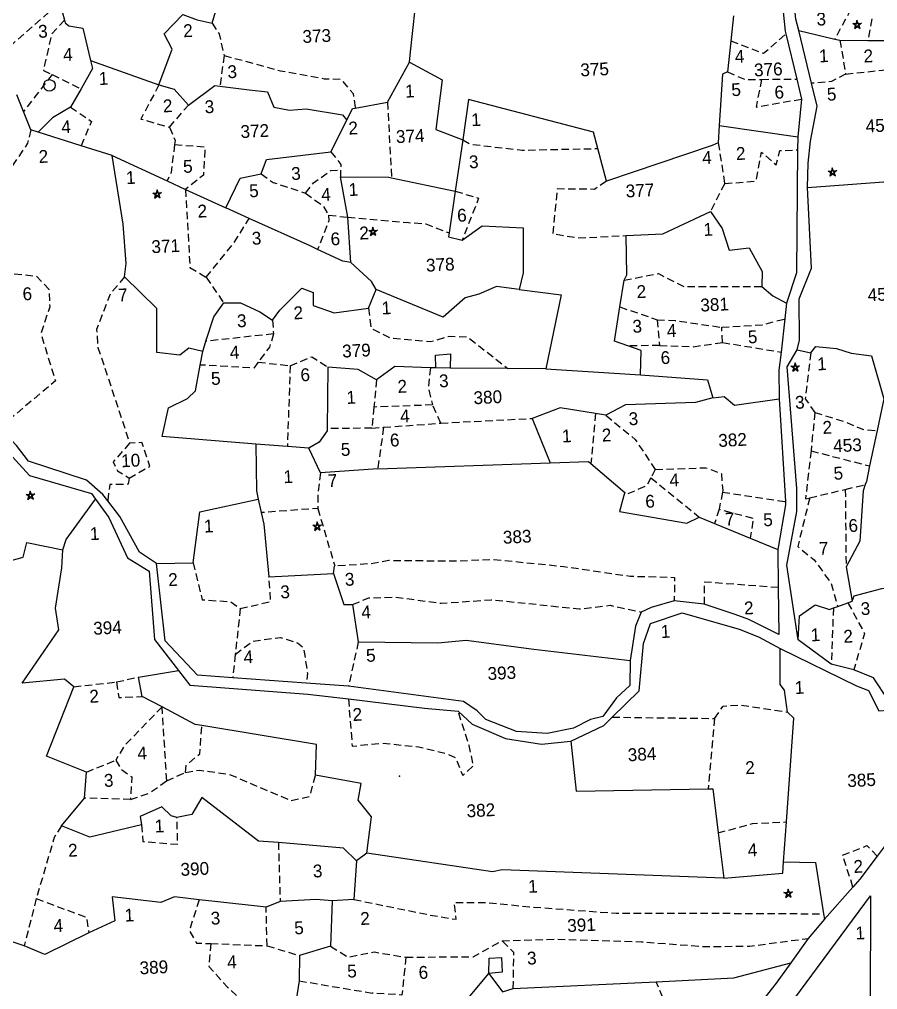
# Model space of a CAD drawing. Header units: metres. Extents: x 291404 to 294611, y 2095644 to 2100556.
# Drawn here: x 292730 to 293308, y 2097323 to 2097976 of the extents above; entities that cross this region are included whole.
import ezdxf
from ezdxf.enums import TextEntityAlignment as Align

# ---------------------------------------------------------------- set-up
doc = ezdxf.new("R2010")
doc.units = ezdxf.units.M
doc.header["$MEASUREMENT"] = 0
doc.linetypes.add('DASHED', pattern=[0.75, 0.5, -0.25])
for name, color, linetype in [('POLY_PARCEL', 6, 'Continuous'), ('POLY_SUBPARCEL', 6, 'DASHED'), ('POLY_WATER', 4, 'Continuous'), ('SYM_STONE', 1, 'Continuous'), ('SYM_WELL', 1, 'Continuous'), ('TEXT_MAPIN', 7, 'Continuous'), ('TEXT_PARCEL', 7, 'Continuous')]:
    doc.layers.add(name, color=color, linetype=linetype)
doc.styles.add('TEXT_MAP', font='', dxfattribs={"height": 2.5})
doc.styles.get('TEXT_MAP').set_extended_font_data('Kruti Dev 050')

# ---------------------------------------------------------------- blocks, each defined once
blk = doc.blocks.new('STONE_STAR')
for points in [[(-0.61, 0.2), (0.61, 0.2), (-0.38, -0.52), (-0.23, -0.07)], [(0, 0.64), (-0.38, -0.52), (0, -0.24), (0.38, -0.52)]]:
    blk.add_lwpolyline(points, close=True)
blk.add_lwpolyline([(-0.23, -0.07), (0, -0.24)])
blk = doc.blocks.new('PAKKAWELL')
blk.add_circle((0, 0), 1.81)

msp = doc.modelspace()

# ---------------------------------------------------------------- linework, layer by layer
at = {"layer": 'POLY_PARCEL'}
for points in [[(292860.16, 2097973.15), (292871.1, 2098010.84)], [(292757.59, 2097986.73), (292760.77, 2097975.12)], [(292824.25, 2097931.62), (292833.22, 2097955.7), (292827.84, 2097965.95), (292840.35, 2097978.94), (292849.92, 2097975.28), (292860.16, 2097973.15)], [(292992.82, 2097946.81), (292993.59, 2097953.93), (292996.61, 2097982.57)], [(293210.91, 2097977.97), (293209.08, 2097961.33)], [(292760.77, 2097975.12), (292761.25, 2097973.4), (292763.6, 2097971.26), (292773.06, 2097969.84), (292778.34, 2097948.08)], [(293254.67, 2097968.23), (293278.95, 2097962.4)], [(293209.08, 2097961.33), (293206.75, 2097940.26)], [(293278.95, 2097962.4), (293282.36, 2097961.58)], [(293282.36, 2097961.58), (293301.1, 2097961.51)], [(293301.1, 2097961.51), (293318.33, 2097961.44)], [(292778.34, 2097948.08), (292779.69, 2097942.51), (292771.86, 2097928.92)], [(292778.34, 2097948.08), (292824.25, 2097931.62)], [(292978.04, 2097919.93), (292992.82, 2097946.81)], [(292992.82, 2097946.81), (293014.84, 2097934.95), (293010.47, 2097901.64), (293028.67, 2097894.66)], [(293206.75, 2097940.26), (293203.35, 2097938.83), (293201.26, 2097904.34)], [(292824.25, 2097931.62), (292834.53, 2097928.74), (292844.07, 2097917.95)], [(292844.07, 2097917.95), (292861.82, 2097931.19), (292865.32, 2097930.74)], [(292733.18, 2097913.6), (292728.65, 2097924.93)], [(292771.86, 2097928.92), (292764.8, 2097916.64)], [(292865.32, 2097930.74), (292884.88, 2097928.18), (292897.33, 2097926.91), (292901.59, 2097916.61), (292912.21, 2097914.5), (292923.43, 2097915.42), (292947.66, 2097911.34), (292950.65, 2097907.83)], [(292956.3, 2097915.95), (292978.04, 2097919.93)], [(293119.55, 2097888.73), (293116.62, 2097899.86), (293032.61, 2097921.63), (293028.67, 2097894.66)], [(292738.06, 2097901.37), (292733.18, 2097913.6)], [(292764.8, 2097916.64), (292752.76, 2097909.3), (292743.01, 2097899.8)], [(292950.65, 2097907.83), (292954.59, 2097915.64), (292956.3, 2097915.95)], [(292939.92, 2097886.55), (292950.65, 2097907.83)], [(292743.01, 2097899.8), (292738.06, 2097901.37)], [(292771.94, 2097890.64), (292743.01, 2097899.8)], [(293201.26, 2097904.34), (293200.55, 2097892.67)], [(293201.26, 2097904.34), (293254.03, 2097896.6)], [(293028.67, 2097894.66), (293023.62, 2097860.07)], [(293200.55, 2097892.67), (293196.4, 2097890.73), (293125.33, 2097866.79)], [(292792.74, 2097884.06), (292771.94, 2097890.64)], [(292893.01, 2097871.67), (292896.64, 2097881.3), (292939.92, 2097886.55)], [(293125.33, 2097866.79), (293119.55, 2097888.73)], [(292801.21, 2097802.28), (292802.28, 2097811.34), (292800.24, 2097837.88), (292792.74, 2097884.06)], [(292792.74, 2097884.06), (292829.81, 2097866.95)], [(292829.81, 2097866.95), (292842.21, 2097861.22)], [(292869.2, 2097848.76), (292878.96, 2097868.78), (292893.01, 2097871.67)], [(292951.25, 2097842.51), (292946.46, 2097869.7)], [(292946.46, 2097869.7), (292978.97, 2097869.39), (292980.75, 2097869.01)], [(292980.75, 2097869.01), (293023.62, 2097860.07)], [(293260.68, 2097862.51), (293354.02, 2097869.38)], [(292842.21, 2097861.22), (292869.2, 2097848.76)], [(293023.62, 2097860.07), (293019.51, 2097831.92)], [(292884.97, 2097841.65), (292869.2, 2097848.76)], [(293138.67, 2097830.16), (293163.21, 2097831.35), (293195.28, 2097846.46)], [(293195.28, 2097846.46), (293203.1, 2097834.87), (293207.91, 2097820.28), (293221.39, 2097821.88), (293230.06, 2097805.91), (293229.91, 2097795.82)], [(292931, 2097820.78), (292925.96, 2097823.14), (292884.97, 2097841.65)], [(292953.36, 2097812.03), (292951.25, 2097842.51)], [(293028.37, 2097827.17), (293041.78, 2097836.65), (293069.28, 2097835.46), (293069.24, 2097805.04), (293066.62, 2097793.88)], [(293019.51, 2097831.92), (293019.12, 2097829.24), (293028.37, 2097827.17)], [(293137.29, 2097800.15), (293139.01, 2097803.7), (293138.67, 2097830.16)], [(292953.36, 2097812.03), (292947.91, 2097812.86), (292931, 2097820.78)], [(292970.33, 2097793.94), (292967.24, 2097799.15), (292953.36, 2097812.03)], [(292853.71, 2097752.19), (292844.47, 2097754.46), (292838.32, 2097749.66), (292822.83, 2097751.53), (292822.89, 2097781.18), (292801.21, 2097802.28)], [(292900.76, 2097773.24), (292905.69, 2097779.86), (292920.36, 2097794.83), (292928.02, 2097791.83), (292928.06, 2097783.2), (292942.2, 2097778.25), (292965.34, 2097781.25)], [(293066.62, 2097793.88), (293051.29, 2097795.98), (293039.56, 2097790.68), (293030.21, 2097788.34), (293015.39, 2097775.32), (292970.33, 2097793.94)], [(293134.42, 2097782.12), (293137.29, 2097800.15)], [(293229.91, 2097795.82), (293237.34, 2097789.49), (293246.56, 2097784.76)], [(292965.34, 2097781.25), (292970.33, 2097793.94)], [(293066.62, 2097793.88), (293094.87, 2097790.21), (293084.67, 2097740.54)], [(292855.9, 2097758.98), (292861.22, 2097775.45), (292867.9, 2097784.78)], [(292867.9, 2097784.78), (292879.16, 2097784.95), (292892.22, 2097778.83), (292900.76, 2097773.24)], [(293139.79, 2097755.96), (293130.76, 2097759.17), (293134.42, 2097782.12)], [(292853.71, 2097752.19), (292855.9, 2097758.98)], [(293148.27, 2097736.37), (293148.73, 2097752.79), (293139.79, 2097755.96)], [(293262.84, 2097751.33), (293266.11, 2097755.58), (293280.06, 2097754.05), (293289.98, 2097751.07), (293303.64, 2097749.21), (293311.98, 2097720.3), (293310.4, 2097712.87)], [(292852.08, 2097743.03), (292853.71, 2097752.19)], [(293010.48, 2097741.03), (293010.43, 2097749.66), (293020.53, 2097750.53), (293020.19, 2097740.97)], [(293253.65, 2097753.24), (293262.84, 2097751.33)], [(292889.45, 2097689.86), (292826.45, 2097694.94), (292830.76, 2097714.3), (292843.6, 2097720.55), (292848.99, 2097725.69), (292852.08, 2097743.03)], [(293006.88, 2097741.15), (292983.02, 2097741.95), (292970.68, 2097733.1)], [(292937.97, 2097741.64), (292937.43, 2097700.23)], [(292970.68, 2097733.1), (292958.33, 2097740), (292937.97, 2097741.64)], [(293010.48, 2097741.03), (293006.88, 2097741.15)], [(293020.19, 2097740.97), (293010.48, 2097741.03)], [(293059.01, 2097740.71), (293020.19, 2097740.97)], [(293084.67, 2097740.54), (293059.01, 2097740.71)], [(293084.67, 2097740.54), (293148.27, 2097736.37)], [(293148.27, 2097736.37), (293193.25, 2097733), (293196.99, 2097720.88)], [(293196.99, 2097720.88), (293185.16, 2097717.79), (293138.24, 2097716.14), (293125.01, 2097709.19)], [(293196.99, 2097720.88), (293204.51, 2097721.88), (293211.43, 2097715.91), (293241.47, 2097720.19)], [(293118.08, 2097710.35), (293094.17, 2097714.32), (293075.28, 2097707.1)], [(293125.01, 2097709.19), (293118.08, 2097710.35)], [(293310.4, 2097712.87), (293307.45, 2097698.93)], [(293075.28, 2097707.1), (293087.46, 2097677.11)], [(292937.43, 2097700.23), (292937.42, 2097698.83), (292932.16, 2097691.07), (292925.22, 2097686.98)], [(293307.45, 2097698.93), (293302.4, 2097675.09)], [(292889.45, 2097689.86), (292889.86, 2097658.3), (292891.08, 2097652.81)], [(292910.69, 2097688.15), (292889.45, 2097689.86)], [(292925.22, 2097686.98), (292910.69, 2097688.15)], [(292932.98, 2097670.47), (292925.22, 2097686.98)], [(292971.47, 2097673.1), (293087.46, 2097677.11)], [(293087.46, 2097677.11), (293113.28, 2097678.05), (293114.9, 2097676.66)], [(293114.9, 2097676.66), (293137.63, 2097657.16), (293137.07, 2097655.11)], [(292971.47, 2097673.1), (292932.98, 2097670.47)], [(293302.4, 2097675.09), (293300.17, 2097664.56), (293299.45, 2097662.54)], [(293299.45, 2097662.54), (293297.94, 2097658.27), (293295.79, 2097624.44), (293286.53, 2097607.28)], [(292759.69, 2097618.53), (292761.87, 2097625.57), (292781.71, 2097652.79)], [(292847.32, 2097609.93), (292851.71, 2097644.14), (292891.08, 2097652.81)], [(292891.08, 2097652.81), (292893.11, 2097643.7)], [(293137.07, 2097655.11), (293134.15, 2097644.39), (293179.32, 2097636.49), (293187.64, 2097640.68)], [(292893.11, 2097643.7), (292894.85, 2097635.91), (292898.13, 2097600.57)], [(293187.64, 2097640.68), (293222.1, 2097626.48)], [(293222.1, 2097626.48), (293240.52, 2097618.89)], [(292714.88, 2097596.51), (292716.47, 2097609.19), (292732.97, 2097613.78), (292735.33, 2097623.66), (292759.69, 2097618.53)], [(292767.01, 2097526.47), (292760.77, 2097531.53), (292732.2, 2097528.88), (292756.95, 2097564.76), (292754.66, 2097579.46), (292759.02, 2097606.47), (292759.69, 2097618.53)], [(292822.73, 2097609.36), (292847.32, 2097609.93)], [(293286.53, 2097607.28), (293290.6, 2097584.04)], [(292898.13, 2097600.57), (292941.75, 2097602.69)], [(292941.75, 2097602.69), (292948.61, 2097581.95), (292954.47, 2097581.85)], [(293290.6, 2097584.04), (293292.01, 2097587.57), (293310.69, 2097592.58), (293341.09, 2097596.57)], [(292954.47, 2097581.85), (292958.42, 2097556.68)], [(293254.38, 2097558.15), (293255.13, 2097574.12), (293265.8, 2097581.57), (293275.41, 2097578.57), (293277.99, 2097579.5)], [(293277.99, 2097579.5), (293280.95, 2097580.56)], [(293280.95, 2097580.56), (293287.77, 2097583.02)], [(293287.77, 2097583.02), (293290.6, 2097584.04)], [(292958.42, 2097556.68), (293011.93, 2097556.15), (293030.97, 2097557.86), (293076.55, 2097551.88), (293141.22, 2097544.16)], [(293247.22, 2097509.4), (293245.16, 2097524.09), (293242.28, 2097527.98), (293242.27, 2097552.27)], [(292810.49, 2097533.01), (292837.46, 2097537.34)], [(292812.99, 2097520.01), (292810.49, 2097533.01)], [(292775.57, 2097469.01), (292748.55, 2097479.68), (292767.01, 2097526.47)], [(292826.45, 2097512.88), (292812.99, 2097520.01)], [(292853.16, 2097500.39), (292848.6, 2097501.13), (292826.45, 2097512.88)], [(293246.43, 2097435.49), (293251.45, 2097505.38), (293247.22, 2097509.4)], [(292929.62, 2097467.05), (292930.28, 2097487.56), (292853.16, 2097500.39)], [(293101.46, 2097489.95), (293105.05, 2097456.12), (293193.76, 2097457.7)], [(292774.2, 2097451.61), (292775.57, 2097469.01)], [(292964.13, 2097414.44), (292967.32, 2097438.84), (292958.25, 2097450.06), (292960.39, 2097461.37), (292929.62, 2097467.05)], [(293193.76, 2097457.7), (293196.94, 2097457.71), (293200.43, 2097428.07)], [(292758.71, 2097432.89), (292774.2, 2097451.61)], [(292904.66, 2097421.69), (292891.37, 2097422.62), (292853.04, 2097451.97), (292846.34, 2097440.61), (292836.34, 2097438.55)], [(292836.34, 2097438.55), (292832.51, 2097439.62), (292826.22, 2097445.62), (292811.71, 2097439.24), (292812.61, 2097433.61)], [(293244.51, 2097408.73), (293246.43, 2097435.49)], [(292812.61, 2097433.61), (292777.69, 2097425.3), (292758.71, 2097432.89)], [(293200.43, 2097428.07), (293204.2, 2097397.74)], [(292957.24, 2097409.26), (292948.37, 2097417.82), (292904.66, 2097421.69)], [(292957.24, 2097409.26), (292955.4, 2097383.29)], [(292964.13, 2097414.44), (292957.24, 2097409.26)], [(293204.2, 2097397.74), (293055.28, 2097403.18), (293048.61, 2097401.96), (292964.13, 2097414.44)], [(293204.2, 2097397.74), (293243.96, 2097401.02), (293244.51, 2097408.73)], [(293244.51, 2097408.73), (293266.04, 2097408.11), (293271.41, 2097373.68)], [(292851.41, 2097383.06), (292834.71, 2097385.06), (292825.6, 2097381.25), (292792.76, 2097385), (292794.66, 2097369.05), (292777.04, 2097360.88)], [(292896.41, 2097378.21), (292861.89, 2097381.88), (292851.41, 2097383.06)], [(292940.81, 2097382.3), (292929.95, 2097383.21), (292905.8, 2097382.04)], [(292955.4, 2097383.29), (292940.81, 2097382.3)], [(292905.8, 2097382.04), (292896.41, 2097378.21)], [(292940.81, 2097382.3), (292939.75, 2097351.86)], [(293271.41, 2097373.68), (293271.98, 2097370.04)], [(292733.68, 2097352.03), (292714.51, 2097358.42), (292700.78, 2097357.19)], [(292777.04, 2097360.88), (292747.48, 2097346.23), (292733.68, 2097352.03)], [(292939.75, 2097351.86), (292918.95, 2097345.5)], [(292918.95, 2097345.5), (292918.64, 2097328.6)], [(293046.11, 2097333.56), (293046.39, 2097343.79), (293054.82, 2097344.2), (293055.29, 2097334.37), (293046.11, 2097333.56)], [(293158.73, 2097327.78), (293210.95, 2097330.59), (293249.29, 2097340.74)], [(293023.27, 2097306.05), (293046.11, 2097333.56)], [(293046.11, 2097333.56), (293055.45, 2097321.07)], [(292918.64, 2097328.6), (292915.56, 2097308.62)], [(293062.65, 2097323.39), (293158.73, 2097327.78)], [(293055.45, 2097321.07), (293062.65, 2097323.39)]]:
    msp.add_lwpolyline(points, dxfattribs=at)
at = {"layer": 'POLY_SUBPARCEL', "ltscale": 10, "flags": 128}
for points in [[(292712.57, 2097947.66), (292750.31, 2097980.41)], [(293289.79, 2097982.51), (293278.95, 2097962.4)], [(292760.77, 2097975.12), (292752.2, 2097965.85), (292746.57, 2097941.36), (292752.37, 2097938.51)], [(292860.16, 2097973.15), (292864.76, 2097965.96), (292868.12, 2097951.37)], [(293303.81, 2097976.09), (293301.1, 2097961.51)], [(293209.08, 2097961.33), (293231.07, 2097952.82), (293246.05, 2097965.91)], [(293282.36, 2097961.58), (293286.26, 2097938.85)], [(292868.12, 2097951.37), (292865.32, 2097930.74)], [(292868.12, 2097951.37), (292906.09, 2097941.1), (292935.5, 2097935.72), (292946.49, 2097935.5), (292954.92, 2097925.69), (292956.3, 2097915.95)], [(292752.37, 2097938.51), (292733.18, 2097913.6)], [(292752.37, 2097938.51), (292771.86, 2097928.92)], [(293206.75, 2097940.26), (293218.68, 2097935.19), (293229.63, 2097935.28)], [(293286.26, 2097938.85), (293276.66, 2097933.84), (293263.35, 2097932.65)], [(293286.26, 2097938.85), (293319.02, 2097942.33)], [(292824.25, 2097931.62), (292812.14, 2097908.6), (292831.33, 2097903.1)], [(293229.63, 2097935.28), (293226.01, 2097916.63), (293256.61, 2097922.05)], [(293229.63, 2097935.28), (293253.38, 2097935.48)], [(292978.04, 2097919.93), (292980.75, 2097869.01)], [(292764.8, 2097916.64), (292778.9, 2097906.99), (292771.94, 2097890.64)], [(292831.33, 2097903.1), (292844.07, 2097917.95)], [(292738.06, 2097901.37), (292735.97, 2097892.25), (292710.88, 2097855.47), (292705.18, 2097848)], [(292831.33, 2097903.1), (292835.17, 2097894.21), (292834.82, 2097891.46)], [(293028.67, 2097894.66), (293034, 2097891.64), (293068.64, 2097887.64), (293119.55, 2097888.73)], [(293200.55, 2097892.67), (293204.88, 2097865.12)], [(292834.82, 2097891.46), (292832.44, 2097872.51), (292829.81, 2097866.95)], [(292834.82, 2097891.46), (292855.21, 2097889.82), (292854.23, 2097870.86), (292842.21, 2097861.22)], [(292939.92, 2097886.55), (292946.63, 2097877.99), (292946.44, 2097874.2)], [(293204.88, 2097865.12), (293225.99, 2097866.9), (293229.59, 2097886.37), (293239.47, 2097877.77), (293242.03, 2097887.36), (293253.95, 2097887.86)], [(292922.97, 2097858.68), (292928.3, 2097865.75), (292940.02, 2097873.89), (292946.44, 2097874.2)], [(292946.44, 2097874.2), (292946.46, 2097869.7)], [(292893.01, 2097871.67), (292901.04, 2097865.94), (292922.97, 2097858.68)], [(293125.33, 2097866.79), (293117.24, 2097861.25), (293092.24, 2097861.55), (293089.16, 2097831.51), (293106.34, 2097828.56), (293138.67, 2097830.16)], [(292842.21, 2097861.22), (292845.14, 2097808.74), (292856.06, 2097802.09)], [(293023.62, 2097860.07), (293039.35, 2097855.25), (293028.37, 2097827.17)], [(293204.88, 2097865.12), (293195.28, 2097846.46)], [(292922.97, 2097858.68), (292934.73, 2097850.17), (292938.45, 2097843.92)], [(292856.06, 2097802.09), (292874.63, 2097824.93), (292884.97, 2097841.65)], [(292938.45, 2097843.92), (292938.63, 2097840.15), (292931, 2097820.78)], [(292938.45, 2097843.92), (292951.25, 2097842.51)], [(292951.25, 2097842.51), (292992.06, 2097838.96), (293003.84, 2097838.01), (293019.51, 2097831.92)], [(292726.98, 2097804.42), (292741.82, 2097802.87), (292750.19, 2097794.19), (292750.78, 2097782.11), (292744.84, 2097764.04), (292754.71, 2097732.36), (292717.05, 2097700.86)], [(292801.21, 2097802.28), (292791.72, 2097791.2), (292782.3, 2097766.91), (292783.26, 2097754.85), (292795.24, 2097718.73), (292804.56, 2097690.42)], [(292856.06, 2097802.09), (292867.9, 2097784.78)], [(293137.29, 2097800.15), (293160.25, 2097804.55), (293177.32, 2097795.92), (293229.91, 2097795.82)], [(292965.34, 2097781.25), (292966.87, 2097767.84), (292979.68, 2097761.27), (293007.06, 2097758.82), (293019.75, 2097762.46), (293031.89, 2097761.92), (293059.01, 2097740.71)], [(293134.42, 2097782.12), (293159.49, 2097773.49)], [(292900.76, 2097773.24), (292901.31, 2097763.98)], [(293159.49, 2097773.49), (293171.63, 2097772.94), (293202.89, 2097768.41)], [(293159.49, 2097773.49), (293161.08, 2097756.16)], [(293202.89, 2097768.41), (293230.06, 2097770.1), (293245.34, 2097774.07)], [(293203.38, 2097758.22), (293202.89, 2097768.41)], [(292901.31, 2097763.98), (292855.9, 2097758.98)], [(292901.31, 2097763.98), (292898.71, 2097755.15), (292891.04, 2097744.99)], [(293161.08, 2097756.16), (293139.79, 2097755.96)], [(293161.08, 2097756.16), (293183.84, 2097755.38), (293203.38, 2097758.22)], [(293203.38, 2097758.22), (293242.79, 2097751.66)], [(292912.57, 2097742.58), (292927.04, 2097748.58), (292937.97, 2097741.64)], [(293262.84, 2097751.33), (293259.02, 2097720.26), (293265.52, 2097711.12)], [(292891.04, 2097744.99), (292888.04, 2097741.01), (292852.08, 2097743.03)], [(292891.04, 2097744.99), (292912.57, 2097742.58)], [(292912.57, 2097742.58), (292910.69, 2097688.15)], [(293006.88, 2097741.15), (293005.56, 2097727.34), (293008.37, 2097716.13)], [(292970.68, 2097733.1), (292968.88, 2097714.73)], [(293008.37, 2097716.13), (292968.88, 2097714.73)], [(293013.89, 2097703.91), (293008.37, 2097716.13)], [(292968.88, 2097714.73), (292967.49, 2097700.52)], [(293118.08, 2097710.35), (293114.9, 2097676.66)], [(293125.01, 2097709.19), (293144.74, 2097692.8), (293158.21, 2097672.65)], [(293265.52, 2097711.12), (293262.99, 2097685.27)], [(293265.52, 2097711.12), (293285.51, 2097704.9), (293297.49, 2097699.81), (293307.45, 2097698.93)], [(292975.41, 2097701.1), (293013.89, 2097703.91)], [(293013.89, 2097703.91), (293075.28, 2097707.1)], [(292967.49, 2097700.52), (292937.43, 2097700.23)], [(292967.49, 2097700.52), (292975.41, 2097701.1)], [(292975.41, 2097701.1), (292971.47, 2097673.1)], [(292804.56, 2097690.42), (292793.44, 2097677.78), (292796.38, 2097671.87), (292804.19, 2097666.95)], [(292804.19, 2097666.95), (292818.19, 2097674.82), (292812.87, 2097690.83), (292804.56, 2097690.42)], [(293262.99, 2097685.27), (293259.26, 2097652.93), (293262.08, 2097653.6)], [(293262.99, 2097685.27), (293302.4, 2097675.09)], [(292932.98, 2097670.47), (292931.07, 2097655.24), (292931.12, 2097646.54), (292893.11, 2097643.7)], [(293158.21, 2097672.65), (293155.25, 2097667.18)], [(293158.21, 2097672.65), (293192.22, 2097673.92), (293202.64, 2097669.89), (293203.57, 2097658.58), (293203.34, 2097657.4)], [(292804.19, 2097666.95), (292803.63, 2097662.76), (292791.15, 2097662.53), (292789.84, 2097651.65)], [(293155.25, 2097667.18), (293152.31, 2097661.77), (293137.07, 2097655.11)], [(293155.25, 2097667.18), (293187.64, 2097640.68)], [(293203.34, 2097657.4), (293201.15, 2097645.98), (293224.16, 2097639.9), (293222.1, 2097626.48)], [(293203.34, 2097657.4), (293245.68, 2097651.18)], [(293262.08, 2097653.6), (293286.03, 2097659.33)], [(293286.03, 2097659.33), (293299.45, 2097662.54)], [(293286.03, 2097659.33), (293286.53, 2097607.28)], [(293262.08, 2097653.6), (293254, 2097620.89), (293265.03, 2097611.96), (293276.4, 2097596.25), (293280.95, 2097580.56)], [(292931.12, 2097646.54), (292942.51, 2097607.93)], [(293201.15, 2097645.98), (293198.11, 2097636.36)], [(292941.75, 2097602.69), (292942.51, 2097607.93), (292967.04, 2097609.5), (292979.05, 2097611.59), (293024.12, 2097611.13), (293048.67, 2097612.32), (293096.6, 2097607.46), (293141.21, 2097600.92), (293171.15, 2097600.11), (293170.95, 2097584.29)], [(292847.32, 2097609.93), (292853.3, 2097585.07), (292872.67, 2097583.74), (292878.95, 2097579.12)], [(292878.95, 2097579.12), (292899.54, 2097583.91), (292898.13, 2097600.57)], [(293240.85, 2097593.26), (293190.99, 2097596.91), (293191, 2097582.04)], [(292954.47, 2097581.85), (292965.51, 2097586.34), (292983.28, 2097586.83), (293014.14, 2097582.65), (293047.72, 2097585.03), (293070.92, 2097582.76), (293107.07, 2097578.83), (293127.77, 2097581.35), (293148.73, 2097576.77)], [(292878.95, 2097579.12), (292875.64, 2097548.3)], [(293277.99, 2097579.5), (293276.59, 2097541.64)], [(293287.77, 2097583.02), (293298.96, 2097562.37), (293291.72, 2097537.98)], [(292875.64, 2097548.3), (292887.21, 2097557.2), (292906.02, 2097559.63), (292917.55, 2097556.02), (292921.49, 2097552.81), (292924.22, 2097535.54), (292923.44, 2097529)], [(292958.42, 2097556.68), (292951.86, 2097526.99)], [(292875.64, 2097548.3), (292873.95, 2097532.51)], [(292795.68, 2097529.69), (292810.49, 2097533.01)], [(292767.01, 2097526.47), (292795.68, 2097529.69)], [(292795.68, 2097529.69), (292797.32, 2097519.18), (292812.99, 2097520.01)], [(292951.76, 2097518.28), (292954.29, 2097486.5), (292974.25, 2097488.6), (292998.98, 2097486.02), (293017.74, 2097481.63), (293023.95, 2097478.53), (293028.69, 2097466.65), (293035.93, 2097473.44), (293033, 2097486.91), (293025.54, 2097510.05)], [(293198.12, 2097505.14), (293203.78, 2097513.35), (293215.47, 2097514.3), (293247.22, 2097509.4)], [(292826.45, 2097512.88), (292800.8, 2097486.43), (292795.2, 2097477.08)], [(292829.56, 2097463.24), (292826.45, 2097512.88)], [(292842.16, 2097468.77), (292842.68, 2097473.71), (292851.77, 2097481.34), (292853.16, 2097500.39)], [(293129.24, 2097506.03), (293198.12, 2097505.14)], [(293198.12, 2097505.14), (293193.76, 2097457.7)], [(292775.57, 2097469.01), (292795.2, 2097477.08)], [(292795.2, 2097477.08), (292798.52, 2097471.19), (292805.97, 2097465.88), (292805.19, 2097450.71)], [(292829.56, 2097463.24), (292842.16, 2097468.77)], [(292842.16, 2097468.77), (292851.55, 2097470.36), (292871.75, 2097467.56), (292890.69, 2097459.4), (292913.11, 2097449.89), (292925.84, 2097452.78), (292929.62, 2097467.05)], [(292805.19, 2097450.71), (292817.48, 2097454.71), (292829.56, 2097463.24)], [(292805.19, 2097450.71), (292774.2, 2097451.61)], [(292812.61, 2097433.61), (292813.38, 2097422.36), (292836.94, 2097420.47), (292836.34, 2097438.55)], [(293200.43, 2097428.07), (293223.63, 2097434.49), (293246.43, 2097435.49)], [(292758.71, 2097432.89), (292753.81, 2097424.99), (292741.79, 2097383.92)], [(292904.66, 2097421.69), (292905.8, 2097382.04)], [(293291.17, 2097391.67), (293284.24, 2097413.09), (293300.58, 2097419.55), (293307.52, 2097412.51)], [(292741.79, 2097383.92), (292733.68, 2097352.03)], [(292741.79, 2097383.92), (292775.72, 2097371.19), (292777.04, 2097360.88)], [(292851.41, 2097383.06), (292844.66, 2097362.44), (292849.61, 2097353.97), (292859.09, 2097353.68)], [(292955.4, 2097383.29), (293006.75, 2097372.88), (293024.3, 2097369.95), (293023, 2097381.24), (293045.71, 2097381.21), (293073.48, 2097378.39), (293131.98, 2097374.05), (293188.17, 2097374.1), (293271.41, 2097373.68)], [(292897.02, 2097352.11), (292896.41, 2097378.21)], [(293055.07, 2097355.54), (293092.11, 2097356.58), (293148.98, 2097354.8), (293192.29, 2097351.6), (293221.8, 2097351.9), (293261.1, 2097357.11)], [(292859.09, 2097353.68), (292857.95, 2097338.11), (292870.36, 2097324.34), (292890.57, 2097305.65), (292903.73, 2097304.47)], [(292859.09, 2097353.68), (292897.02, 2097352.11)], [(292897.02, 2097352.11), (292918.95, 2097345.5)], [(292939.75, 2097351.86), (292951.52, 2097344.54), (292968.97, 2097347.97), (292990.34, 2097344.47)], [(292990.34, 2097344.47), (293035.74, 2097344.76), (293055.07, 2097355.54)], [(293062.65, 2097323.39), (293063.03, 2097347.6), (293055.07, 2097355.54)], [(292990.34, 2097344.47), (292987.79, 2097319), (292967.66, 2097320.29)], [(292918.64, 2097328.6), (292967.66, 2097320.29)], [(293172.61, 2097296.93), (293158.73, 2097327.78)]]:
    msp.add_lwpolyline(points, dxfattribs=at)
at = {"layer": 'POLY_WATER'}
for points in [[(293239.3, 2098028.84), (293245.59, 2097967.83), (293246.05, 2097965.91)], [(293254.67, 2097968.23), (293252.82, 2097975.89), (293251.3, 2097988.78)], [(293246.05, 2097965.91), (293253.38, 2097935.48)], [(293263.35, 2097932.65), (293254.67, 2097968.23)], [(293253.38, 2097935.48), (293256.61, 2097922.05)], [(293260.68, 2097862.51), (293261.06, 2097878.85), (293262.69, 2097893.59), (293267.11, 2097917.25), (293263.35, 2097932.65)], [(293256.61, 2097922.05), (293254.03, 2097896.6)], [(293254.03, 2097896.6), (293253.95, 2097887.86)], [(293253.95, 2097887.86), (293253.2, 2097805.02), (293246.56, 2097784.76)], [(293253.65, 2097753.24), (293255.11, 2097759.66), (293254.94, 2097787.5), (293263.32, 2097808.13), (293260.68, 2097862.51)], [(293246.56, 2097784.76), (293245.34, 2097774.07)], [(293245.34, 2097774.07), (293242.79, 2097751.66)], [(293242.79, 2097751.66), (293241.41, 2097739.53), (293241.47, 2097720.19)], [(293254.38, 2097558.15), (293246.6, 2097608.29), (293253.35, 2097644.37), (293253.48, 2097660.03), (293246.87, 2097741.77), (293253.65, 2097753.24)], [(293241.47, 2097720.19), (293245.68, 2097651.18)], [(292711.56, 2097696.51), (292737.25, 2097668.75), (292778.99, 2097656.56), (292781.71, 2097652.79)], [(292789.84, 2097651.65), (292786.61, 2097655.86), (292775.58, 2097665.58), (292736.55, 2097678.34), (292728.41, 2097688.79), (292717.05, 2097700.86)], [(292781.71, 2097652.79), (292790.62, 2097640.42), (292803.09, 2097613.18), (292817.6, 2097604.21), (292821.32, 2097558.24), (292837.46, 2097537.34)], [(292822.73, 2097609.36), (292811.22, 2097617.01), (292798.03, 2097640.99), (292789.84, 2097651.65)], [(293245.68, 2097651.18), (293245.81, 2097649.04), (293240.52, 2097618.89)], [(293240.52, 2097618.89), (293240.85, 2097593.26)], [(292873.95, 2097532.51), (292850.14, 2097534.2), (292828.48, 2097557.47), (292822.73, 2097609.36)], [(293240.85, 2097593.26), (293241.25, 2097561.62), (293221.11, 2097571.78), (293211.86, 2097575.14), (293191, 2097582.04)], [(293170.95, 2097584.29), (293155.33, 2097579.72), (293148.73, 2097576.77)], [(293191, 2097582.04), (293170.95, 2097584.29)], [(293129.24, 2097506.03), (293147.32, 2097523.83), (293150.17, 2097555.62), (293154.94, 2097569.13), (293176.29, 2097576.33), (293214.65, 2097565.29), (293227.52, 2097560.05), (293242.27, 2097552.27)], [(293148.73, 2097576.77), (293144.8, 2097567.2), (293141.22, 2097544.16)], [(293276.59, 2097541.64), (293254.38, 2097558.15)], [(293242.27, 2097552.27), (293293.63, 2097527.21), (293301.55, 2097523.98), (293308.67, 2097510.26), (293320.65, 2097511.13), (293339.18, 2097528.15), (293367.92, 2097528.08), (293357.76, 2097483.63), (293322.33, 2097432.27), (293307.52, 2097412.51)], [(293141.22, 2097544.16), (293140.99, 2097527.37), (293132.01, 2097519.02), (293122.94, 2097506.57), (293114.54, 2097504.4), (293103.09, 2097498.57), (293085.37, 2097495.07), (293064.78, 2097496.42), (293044.15, 2097504.5), (293038.3, 2097510.37), (293029.19, 2097516.67), (292951.86, 2097526.99)], [(293291.72, 2097537.98), (293276.59, 2097541.64)], [(292837.46, 2097537.34), (292845.1, 2097527.45), (292924.39, 2097521.55), (292951.76, 2097518.28)], [(293363.69, 2097537.66), (293331.97, 2097532.61), (293315.02, 2097517.13), (293304.89, 2097532.47), (293291.72, 2097537.98)], [(292923.44, 2097529), (292873.95, 2097532.51)], [(292951.86, 2097526.99), (292923.44, 2097529)], [(292951.76, 2097518.28), (293002.85, 2097512.17), (293025.54, 2097510.05)], [(293025.54, 2097510.05), (293034.92, 2097501.38), (293057.39, 2097491.62), (293081.62, 2097487.82), (293101.46, 2097489.95)], [(293101.46, 2097489.95), (293123.53, 2097500.4), (293129.24, 2097506.03)], [(293307.52, 2097412.51), (293295.89, 2097396.99), (293291.17, 2097391.67)], [(293291.17, 2097391.67), (293271.98, 2097370.04)], [(293227.98, 2097286.42), (293236.05, 2097295.32), (293302.86, 2097385.7), (293302.82, 2097311.5)], [(293271.98, 2097370.04), (293261.1, 2097357.11)], [(293261.1, 2097357.11), (293249.29, 2097340.74)], [(293249.29, 2097340.74), (293239.4, 2097327.04), (293218.64, 2097300.41), (293203.46, 2097279.57)]]:
    msp.add_lwpolyline(points, dxfattribs=at)
at = {"layer": 'TEXT_MAPIN'}
msp.add_point((292986.19, 2097466.35), dxfattribs=at)

# ---------------------------------------------------------------- block references
at = {"layer": 'SYM_STONE', "xscale": 4.79050121670089, "yscale": 4.79050121670089, "zscale": 4.79050121670089, "rotation": 2.778780771336831}
for p in [(293294.02, 2097972), (293277.43, 2097872.77), (292823.15, 2097857.96), (292968.34, 2097832.72), (293252.41, 2097741.37), (292737.87, 2097655.16), (292930.8, 2097634.32), (293247.67, 2097387.28)]:
    msp.add_blockref('STONE_STAR', p, dxfattribs=at)
at = {"layer": 'SYM_WELL', "xscale": 2.160362529563072, "yscale": 2.160362529563072, "zscale": 2.160362529563072, "rotation": 2.778780771336831}
msp.add_blockref('PAKKAWELL', (292750.57, 2097931.23), dxfattribs=at)

# ---------------------------------------------------------------- texts
at = {"layer": 'TEXT_MAPIN', "style": 'TEXT_MAP'}
for s, height, p in [('3', 8.62, (293269.84, 2097975.9)), ('3', 8.62, (292746.22, 2097967.66)), ('2', 8.62, (292843.81, 2097968.14)), ('4', 8.62, (292763.04, 2097952.01)), ('4', 8.62, (293214.9, 2097950.72)), ('1', 8.62, (293271.51, 2097951.16)), ('2', 8.62, (293301.49, 2097951.12)), ('3', 8.62, (292873.58, 2097940.47)), ('1', 8.62, (292786.99, 2097935.9)), ('1', 8.62, (292993.06, 2097927.4)), ('5', 8.62, (293212.58, 2097928.34)), ('6', 8.62, (293241.58, 2097926.68)), ('5', 8.62, (293276.8, 2097925.27)), ('2', 8.62, (292830.16, 2097917.57)), ('3', 8.62, (292858.23, 2097916.88)), ('1', 8.62, (293037.58, 2097908.19)), ('4', 8.62, (292761.81, 2097903.4)), ('2', 8.62, (292954.95, 2097902.61)), ('2', 8.62, (292746.58, 2097883.48)), ('4', 8.62, (293192.97, 2097882.7)), ('2', 8.62, (293215.66, 2097885.47)), ('5', 8.62, (292843.73, 2097876.69)), ('3', 8.62, (293036.06, 2097879.83)), ('1', 8.62, (292805.3, 2097869.21)), ('3', 8.62, (292916.46, 2097871.98)), ('5', 8.62, (292888.17, 2097860.26)), ('4', 8.62, (292936.67, 2097857.86)), ('1', 8.62, (292955.07, 2097861.18)), ('2', 8.62, (292853.45, 2097846.71)), ('6', 8.62, (293028.1, 2097843.82)), ('2', 8.62, (292962.29, 2097831.96)), ('1', 8.62, (293193.79, 2097834.32)), ('3', 8.62, (292889.94, 2097828.41)), ('6', 8.62, (292942.94, 2097827.94)), ('6', 8.62, (292735.73, 2097791.01)), ('7', 8.62, (292800.01, 2097790.2)), ('2', 8.62, (293148.84, 2097792.52)), ('2', 8.62, (292918.01, 2097778.25)), ('1', 8.62, (292977.26, 2097781.48)), ('3', 8.62, (292879.98, 2097772.84)), ('3', 8.62, (293146.03, 2097769.14)), ('4', 8.62, (293169.16, 2097766.2)), ('5', 8.62, (293223.66, 2097761.95)), ('4', 8.62, (292875.13, 2097751.62)), ('6', 8.62, (293164.96, 2097748.02)), ('1', 8.62, (293270.3, 2097743.87)), ('5', 8.62, (292862.52, 2097733.95)), ('6', 8.62, (292922.68, 2097736.5)), ('3', 8.62, (293015.92, 2097732.42)), ('2', 8.62, (292987.97, 2097728.75)), ('1', 8.62, (292953.65, 2097721.26)), ('3', 8.62, (293255.41, 2097717.95)), ('4', 8.62, (292989.72, 2097708.72)), ('3', 8.62, (293143.47, 2097706.9)), ('2', 8.62, (293273.9, 2097701.15)), ('6', 8.62, (292982.86, 2097692.55)), ('1', 8.62, (293098.58, 2097695.32)), ('2', 8.62, (293125.43, 2097695.99)), ('5', 8.62, (292949.81, 2097686.15)), ('10', 8.623, (292805.27, 2097678.8)), ('1', 8.62, (292911.27, 2097667.9)), ('4', 8.62, (293170.92, 2097665.64)), ('5', 8.62, (293281.35, 2097670.18)), ('7', 8.62, (292941.04, 2097665.23)), ('6', 8.62, (293154.65, 2097651.32)), ('1', 8.62, (292857.76, 2097634.67)), ('7', 8.62, (293208.25, 2097639.34)), ('5', 8.62, (293234.01, 2097638.86)), ('6', 8.62, (293291.37, 2097635)), ('1', 8.62, (292781.05, 2097629.58)), ('7', 8.62, (293271.45, 2097619.61)), ('2', 8.62, (292833.74, 2097598.7)), ('3', 8.62, (292952.56, 2097598.81)), ('3', 8.62, (292909.15, 2097590.37)), ('4', 8.62, (292963.64, 2097576.82)), ('2', 8.62, (293221.12, 2097579.62)), ('3', 8.62, (293299.55, 2097579.1)), ('1', 8.62, (293165.06, 2097563.71)), ('1', 8.62, (293265.93, 2097561.48)), ('2', 8.62, (293287.92, 2097560.55)), ('4', 8.62, (292884.44, 2097546.61)), ('5', 8.62, (292966.83, 2097547.58)), ('1', 8.62, (293255.16, 2097526.02)), ('2', 8.62, (292780.68, 2097520.19)), ('2', 8.62, (292957.76, 2097507.93)), ('4', 8.62, (292812.98, 2097481.85)), ('2', 8.62, (293221.9, 2097472.13)), ('3', 8.62, (292790.48, 2097463.51)), ('1', 8.62, (292824.61, 2097432.79)), ('2', 8.62, (292766.4, 2097416.54)), ('4', 8.62, (293223.57, 2097416.7)), ('2', 8.62, (293294.72, 2097405.64)), ('3', 8.62, (292931.05, 2097402.52)), ('1', 8.62, (293075.87, 2097392.2)), ('1', 8.62, (292804.38, 2097372.83)), ('4', 8.62, (292756.61, 2097365.78)), ('3', 8.62, (292862.32, 2097370.78)), ('2', 8.62, (292962.92, 2097370.63)), ('5', 8.62, (292918.49, 2097364.19)), ('1', 8.62, (293296.04, 2097360.79)), ('4', 8.62, (292873.38, 2097341.31)), ('3', 8.62, (293075.1, 2097343.88)), ('5', 8.62, (292954.15, 2097335.07)), ('6', 8.62, (293002.16, 2097334.24))]:
    msp.add_text(s, height=height, rotation=2.77878, dxfattribs=at).set_placement(p, align=Align.MIDDLE)
at = {"layer": 'TEXT_PARCEL', "style": 'TEXT_MAP'}
for s, p in [('373', (292930.43, 2097964.51)), ('375', (293117.38, 2097942.03)), ('376', (293234.2, 2097941.98)), ('372', (292888.76, 2097900.53)), ('455', (293309.31, 2097904.23)), ('374', (292993.32, 2097897.13)), ('377', (293147.89, 2097860.53)), ('371', (292828.83, 2097823.06)), ('378', (293013.53, 2097810.6)), ('454', (293310.65, 2097790.56)), ('381', (293198.1, 2097783.74)), ('379', (292957.14, 2097752.78)), ('380', (293045.51, 2097721.37)), ('382', (293210.17, 2097692.63)), ('453', (293287.48, 2097689)), ('383', (293065.29, 2097627.48)), ('394', (292789.69, 2097566.21)), ('393', (293054.95, 2097535.76)), ('384', (293149.27, 2097481.08)), ('385', (293296.95, 2097463.67)), ('382', (293040.85, 2097443.35)), ('390', (292848.4, 2097403.92)), ('391', (293108.57, 2097366.14)), ('389', (292820.87, 2097337.67))]:
    msp.add_text(s, height=8.623, rotation=2.77878, dxfattribs=at).set_placement(p, align=Align.MIDDLE)

doc.saveas('drawing.dxf')
